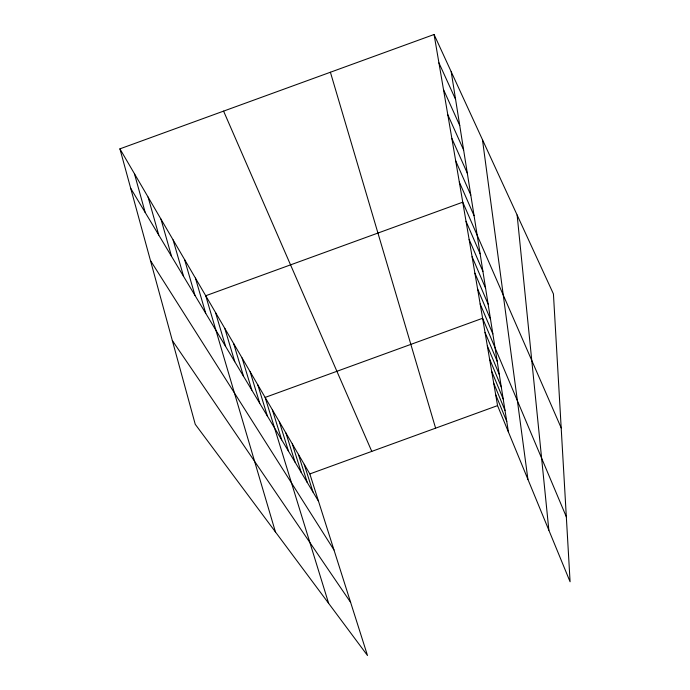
<?xml version="1.0" encoding="UTF-8"?>
<svg xmlns="http://www.w3.org/2000/svg" width="690" height="690" viewBox="0 0 690 690"><rect width="100%" height="100%" fill="white"/><g stroke="black" fill="none" stroke-linecap="round" stroke-linejoin="round"><path stroke-width="1.03" d="M119.913 148.85L309.836 473.935L367.494 655.5L195.244 424.307L119.913 148.85L434.079 34.5L553.432 293.94L570.087 581.765L497.55 405.616L434.079 34.5M309.836 473.935L497.55 405.616M172.328 340.524L350.623 602.361M150.446 260.501L333.977 549.947M130.703 188.318L318.495 501.199M438.935 62.876L455.59 99.438M443.498 89.562L459.738 125.511M447.801 114.704L463.637 150.049M451.855 138.423L467.311 173.181M455.693 160.848L470.778 195.02M459.316 182.065L474.065 215.668M561.186 427.912L462.757 202.187L205.732 295.743L275.422 531.921M223.586 111.116L371.781 451.389M466.026 221.292L480.119 253.791M469.131 239.447L482.922 271.42M472.089 256.732L485.579 288.179M474.91 273.206L488.115 304.143M477.592 288.92L490.538 319.366M480.162 303.928L492.841 333.882M566.335 516.819L482.612 318.271L265.132 397.423L328.63 603.336M485.036 332.407L497.223 361.431M487.347 345.932L499.293 374.489M489.555 358.878L501.285 386.995M491.685 371.289L503.183 398.975M493.721 383.2L505.011 410.455M495.67 394.628L506.762 421.478M304.212 464.318L312.975 492.013M298.365 454.305L307.24 482.439M292.275 443.868L301.254 472.469M285.919 433.001L295.01 462.076M279.295 421.65L288.498 451.217M272.369 409.808L281.693 439.875M257.793 384.856L267.341 415.966M250.116 371.712L259.768 403.357M242.078 357.946L251.841 390.143M233.643 343.525L243.518 376.283M224.802 328.38L234.79 361.733M215.504 312.475L225.604 346.432M330.406 72.234L435.606 428.162M195.434 278.113L205.741 313.338M184.566 259.526L194.977 295.398M173.095 239.887L183.6 276.44M160.96 219.101L171.543 256.361M148.091 197.081L158.76 235.057M134.438 173.708L145.176 212.425M451.182 71.674L508.444 432.061M482.457 139.656L527.919 479.352M517.129 215.021L548.861 530.205"/></g></svg>
